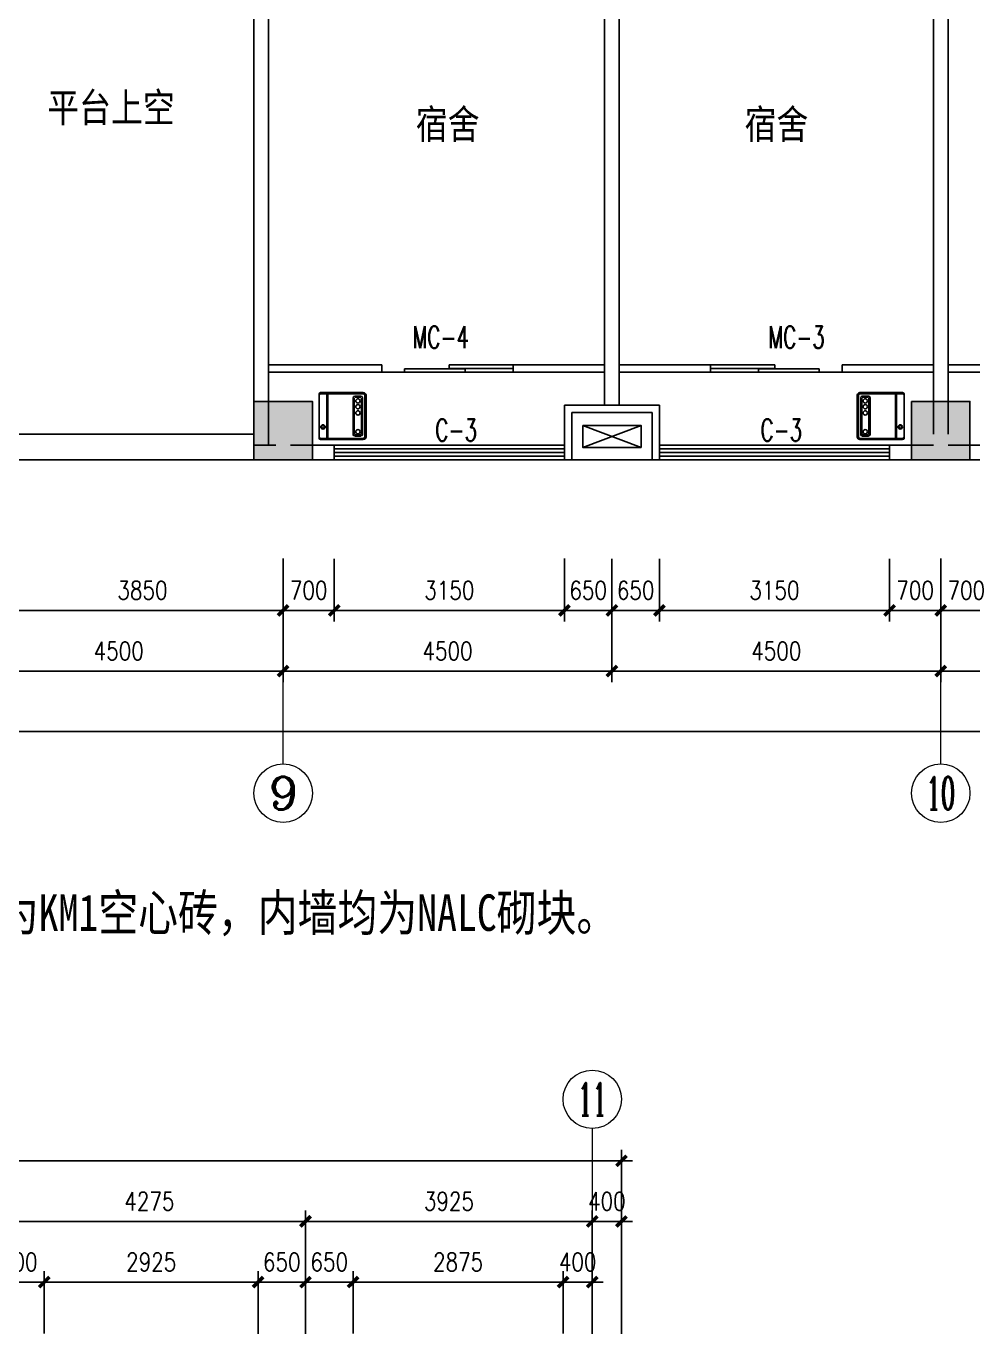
# Model space of a CAD drawing. Extents: x -357449 to -117302, y 127569 to 244935.
# Drawn here: x -281788 to -268831, y 195473 to 213382 of the extents above; entities that cross this region are included whole.
import ezdxf
from ezdxf.enums import TextEntityAlignment as Align

# ---------------------------------------------------------------- set-up
doc = ezdxf.new("R2010")
doc.units = 0
doc.header["$MEASUREMENT"] = 0
doc.layers.get('0').update_dxf_attribs({"linetype": 'CONTINUOUS'})
doc.layers.get('DEFPOINTS').update_dxf_attribs({"linetype": 'CONTINUOUS'})
for name, color, linetype in [('1', 8, 'CONTINUOUS'), ('COLUMN', 4, 'CONTINUOUS'), ('DIM', 7, 'CONTINUOUS'), ('F', 31, 'CONTINUOUS'), ('JAJU', 8, 'CONTINUOUS'), ('WALL', 1, 'CONTINUOUS'), ('WINDOW', 4, 'CONTINUOUS'), ('WINDOWS', 4, 'CONTINUOUS')]:
    doc.layers.add(name, color=color, linetype=linetype)
doc.layers.add('AXIS', color=3, linetype='CONTINUOUS', lineweight=9)
doc.styles.add('CHINA', font='SimSun.ttf', dxfattribs={"width": 0.85, "height": 150})
doc.styles.add('COMPLEX', font='COMPLEX.shx')
doc.styles.add('DIM_FONT', font='SIMPLEX.shx', dxfattribs={"width": 0.8})
doc.styles.add('FS', font='txt.shx', dxfattribs={"width": 0.66, "height": 150, "bigfont": 'fs.shx'})
doc.dimstyles.new('DIMN-200', dxfattribs={"dimtxt": 300, "dimasz": 1, "dimexe": 250, "dimexo": 0, "dimgap": 150, "dimtad": 1, "dimdec": 0, "dimdsep": 46, "dimtxsty": 'DIM_FONT', "dimblk": '_DIMX', "dimcen": 2.5, "dimclrd": 256, "dimclre": 256, "dimclrt": 4, "dimadec": 0, "dimazin": 0, "dimtfac": 1, "dimtdec": 0, "dimtix": 1, "dimtmove": 2, "dimatfit": 3, "dimldrblk": '_DIMX', "dimfxl": 0, "dimtolj": 1, "dimtzin": 0, "dimarcsym": 0})
doc.dimstyles.get("Standard").update_dxf_attribs({"dimtxt": 375, "dimasz": 1, "dimexe": 150, "dimexo": 0, "dimgap": 200, "dimtad": 1, "dimdec": 0, "dimzin": 0, "dimdsep": 46, "dimtxsty": 'DIM_FONT', "dimblk1": '_DIMX', "dimblk2": '_DIMX', "dimsah": 1, "dimcen": 200, "dimclrd": 256, "dimclre": 256, "dimclrt": 4, "dimadec": 0, "dimazin": 0, "dimtfac": 1, "dimtdec": 0, "dimtix": 1, "dimtmove": 2, "dimatfit": 3, "dimldrblk": '_DIMX', "dimfxl": 0, "dimtolj": 1, "dimtzin": 0, "dimarcsym": 0})

# ---------------------------------------------------------------- blocks, each defined once
blk = doc.blocks.new('_DIMX')
blk.add_line((-150, 0), (150, 0))
at = {"const_width": 50}
blk.add_lwpolyline([(-70, -70), (70, 70)], dxfattribs=at)
blk = doc.blocks.new('*D568')
at = {"linetype": 'ByBlock'}
for p, q in [((-313604, 206482), (-313604, 203966)), ((-251004, 206485), (-251004, 203966)), ((-313603, 204116), (-251005, 204116))]:
    blk.add_line(p, q, dxfattribs=at)
at = {"layer": 'DEFPOINTS', "color": 0, "linetype": 'ByBlock'}
for p in [(-313604, 206482), (-251004, 206485), (-251004, 204116)]:
    blk.add_point(p, dxfattribs=at)
at = {"linetype": 'ByBlock', "rotation": 180}
blk.add_blockref('_DIMX', (-313604, 204116), dxfattribs=at)
at = {"linetype": 'ByBlock'}
blk.add_blockref('_DIMX', (-251004, 204116), dxfattribs=at)
at = {"color": 4, "linetype": 'ByBlock', "insert": (-282304, 204391), "char_height": 250, "attachment_point": 5, "style": 'DIM_FONT'}
blk.add_mtext('\\A1;62600', dxfattribs=at)
blk = doc.blocks.new('*D135')
at = {"linetype": 'ByBlock'}
for p, q in [((-264104, 206482), (-264104, 205626)), ((-263454, 206482), (-263454, 205626)), ((-264105, 205776), (-264106, 205776)), ((-263454, 205776), (-264104, 205776)), ((-263453, 205776), (-263452, 205776))]:
    blk.add_line(p, q, dxfattribs=at)
at = {"layer": 'DEFPOINTS', "color": 0, "linetype": 'ByBlock'}
for p in [(-264104, 206482), (-263454, 206482), (-264104, 205776)]:
    blk.add_point(p, dxfattribs=at)
at = {"linetype": 'ByBlock'}
blk.add_blockref('_DIMX', (-264104, 205776), dxfattribs=at)
at = {"linetype": 'ByBlock', "rotation": 180}
blk.add_blockref('_DIMX', (-263454, 205776), dxfattribs=at)
at = {"color": 4, "linetype": 'ByBlock', "insert": (-263779, 206051), "char_height": 250, "attachment_point": 5, "style": 'DIM_FONT'}
blk.add_mtext('\\A1;650', dxfattribs=at)
blk = doc.blocks.new('*D134')
at = {"linetype": 'ByBlock'}
for p, q in [((-263454, 206482), (-263454, 205626)), ((-260304, 206482), (-260304, 205626)), ((-263453, 205776), (-260305, 205776))]:
    blk.add_line(p, q, dxfattribs=at)
at = {"layer": 'DEFPOINTS', "color": 0, "linetype": 'ByBlock'}
for p in [(-263454, 206482), (-260304, 206482), (-260304, 205776)]:
    blk.add_point(p, dxfattribs=at)
at = {"linetype": 'ByBlock', "rotation": 180}
blk.add_blockref('_DIMX', (-263454, 205776), dxfattribs=at)
at = {"linetype": 'ByBlock'}
blk.add_blockref('_DIMX', (-260304, 205776), dxfattribs=at)
at = {"color": 4, "linetype": 'ByBlock', "insert": (-261879, 206051), "char_height": 250, "attachment_point": 5, "style": 'DIM_FONT'}
blk.add_mtext('\\A1;3150', dxfattribs=at)
blk = doc.blocks.new('*D136')
at = {"linetype": 'ByBlock'}
for p, q in [((-264754, 206485), (-264754, 205626)), ((-264104, 206482), (-264104, 205626)), ((-264755, 205776), (-264756, 205776)), ((-264754, 205776), (-264104, 205776)), ((-264103, 205776), (-264102, 205776))]:
    blk.add_line(p, q, dxfattribs=at)
at = {"layer": 'DEFPOINTS', "color": 0, "linetype": 'ByBlock'}
for p in [(-264754, 206485), (-264104, 206482), (-264104, 205776)]:
    blk.add_point(p, dxfattribs=at)
at = {"linetype": 'ByBlock'}
blk.add_blockref('_DIMX', (-264754, 205776), dxfattribs=at)
at = {"linetype": 'ByBlock', "rotation": 180}
blk.add_blockref('_DIMX', (-264104, 205776), dxfattribs=at)
at = {"color": 4, "linetype": 'ByBlock', "insert": (-264429, 206051), "char_height": 250, "attachment_point": 5, "style": 'DIM_FONT'}
blk.add_mtext('\\A1;650', dxfattribs=at)
blk = doc.blocks.new('*D137')
at = {"linetype": 'ByBlock'}
for p, q in [((-268604, 206482), (-268604, 205626)), ((-267904, 206482), (-267904, 205626)), ((-268605, 205776), (-268606, 205776)), ((-267904, 205776), (-268604, 205776)), ((-267903, 205776), (-267902, 205776))]:
    blk.add_line(p, q, dxfattribs=at)
at = {"layer": 'DEFPOINTS', "color": 0, "linetype": 'ByBlock'}
for p in [(-268604, 206482), (-267904, 206482), (-268604, 205776)]:
    blk.add_point(p, dxfattribs=at)
at = {"linetype": 'ByBlock'}
blk.add_blockref('_DIMX', (-268604, 205776), dxfattribs=at)
at = {"linetype": 'ByBlock', "rotation": 180}
blk.add_blockref('_DIMX', (-267904, 205776), dxfattribs=at)
at = {"color": 4, "linetype": 'ByBlock', "insert": (-268254, 206051), "char_height": 250, "attachment_point": 5, "style": 'DIM_FONT'}
blk.add_mtext('\\A1;700', dxfattribs=at)
blk = doc.blocks.new('*D138')
at = {"linetype": 'ByBlock'}
for p, q in [((-267904, 206482), (-267904, 205626)), ((-264754, 206482), (-264754, 205626)), ((-264755, 205776), (-267903, 205776))]:
    blk.add_line(p, q, dxfattribs=at)
at = {"layer": 'DEFPOINTS', "color": 0, "linetype": 'ByBlock'}
for p in [(-267904, 206482), (-264754, 206482), (-267904, 205776)]:
    blk.add_point(p, dxfattribs=at)
at = {"linetype": 'ByBlock', "rotation": 180}
blk.add_blockref('_DIMX', (-267904, 205776), dxfattribs=at)
at = {"linetype": 'ByBlock'}
blk.add_blockref('_DIMX', (-264754, 205776), dxfattribs=at)
at = {"color": 4, "linetype": 'ByBlock', "insert": (-266329, 206051), "char_height": 250, "attachment_point": 5, "style": 'DIM_FONT'}
blk.add_mtext('\\A1;3150', dxfattribs=at)
blk = doc.blocks.new('*D82')
at = {"linetype": 'ByBlock'}
for p, q in [((-272454, 206482), (-272454, 205626)), ((-268604, 206482), (-268604, 205626)), ((-272453, 205776), (-268605, 205776))]:
    blk.add_line(p, q, dxfattribs=at)
at = {"layer": 'DEFPOINTS', "color": 0, "linetype": 'ByBlock'}
for p in [(-272454, 206482), (-268604, 206482), (-268604, 205776)]:
    blk.add_point(p, dxfattribs=at)
at = {"linetype": 'ByBlock', "rotation": 180}
blk.add_blockref('_DIMX', (-272454, 205776), dxfattribs=at)
at = {"linetype": 'ByBlock'}
blk.add_blockref('_DIMX', (-268604, 205776), dxfattribs=at)
at = {"color": 4, "linetype": 'ByBlock', "insert": (-270529, 206051), "char_height": 250, "attachment_point": 5, "style": 'DIM_FONT'}
blk.add_mtext('\\A1;3850', dxfattribs=at)
blk = doc.blocks.new('A$C5E2968BE')
for p, q in [((0, 606), (0, 38)), ((16, 606), (16, 38)), ((622, 643), (38, 643)), ((622, 627), (38, 627)), ((48, 573), (48, 70)), ((64, 573), (64, 70)), ((155, 595), (70, 595)), ((155, 579), (70, 579)), ((161, 573), (161, 70)), ((177, 573), (177, 70)), ((525, 627), (525, 16)), ((536, 627), (536, 16)), ((643, 622), (643, 21)), ((622, 16), (38, 16)), ((622, 0), (38, 0)), ((155, 64), (70, 64)), ((155, 48), (70, 48))]:
    blk.add_line(p, q)
for centre, radius in [((111, 529), 30), ((111, 449), 30), ((111, 364), 30), ((590, 173), 30), ((590, 173), 19.3), ((111, 106), 30)]:
    blk.add_circle(centre, radius)
for centre, radius, start, end in [((38, 606), 37.5, 90, 180), ((38, 606), 21.4, 90, 180), ((70, 573), 21.4, 90, 180), ((155, 573), 21.4, 0, 90), ((622, 622), 21.4, 0, 90), ((622, 606), 21.4, 0, 90), ((38, 38), 37.5, 180, 270), ((38, 38), 21.4, 180, 270), ((70, 70), 21.4, 180, 270), ((155, 70), 21.4, 270, 0), ((622, 38), 21.4, 270, 0), ((622, 21), 21.4, 270, 0)]:
    blk.add_arc(centre, radius, start, end)
blk = doc.blocks.new('*D141')
at = {"linetype": 'ByBlock'}
for p, q in [((-260304, 206482), (-260304, 205626)), ((-259604, 206482), (-259604, 205626)), ((-260305, 205776), (-260306, 205776)), ((-260304, 205776), (-259604, 205776)), ((-259603, 205776), (-259602, 205776))]:
    blk.add_line(p, q, dxfattribs=at)
at = {"layer": 'DEFPOINTS', "color": 0, "linetype": 'ByBlock'}
for p in [(-260304, 206482), (-259604, 206482), (-259604, 205776)]:
    blk.add_point(p, dxfattribs=at)
at = {"linetype": 'ByBlock'}
blk.add_blockref('_DIMX', (-260304, 205776), dxfattribs=at)
at = {"linetype": 'ByBlock', "rotation": 180}
blk.add_blockref('_DIMX', (-259604, 205776), dxfattribs=at)
at = {"color": 4, "linetype": 'ByBlock', "insert": (-259954, 206051), "char_height": 250, "attachment_point": 5, "style": 'DIM_FONT'}
blk.add_mtext('\\A1;700', dxfattribs=at)
blk = doc.blocks.new('*D142')
at = {"linetype": 'ByBlock'}
for p, q in [((-259604, 206482), (-259604, 205626)), ((-258904, 206482), (-258904, 205626)), ((-259605, 205776), (-259606, 205776)), ((-258904, 205776), (-259604, 205776)), ((-258903, 205776), (-258902, 205776))]:
    blk.add_line(p, q, dxfattribs=at)
at = {"layer": 'DEFPOINTS', "color": 0, "linetype": 'ByBlock'}
for p in [(-259604, 206482), (-258904, 206482), (-259604, 205776)]:
    blk.add_point(p, dxfattribs=at)
at = {"linetype": 'ByBlock'}
blk.add_blockref('_DIMX', (-259604, 205776), dxfattribs=at)
at = {"linetype": 'ByBlock', "rotation": 180}
blk.add_blockref('_DIMX', (-258904, 205776), dxfattribs=at)
at = {"color": 4, "linetype": 'ByBlock', "insert": (-259254, 206051), "char_height": 250, "attachment_point": 5, "style": 'DIM_FONT'}
blk.add_mtext('\\A1;700', dxfattribs=at)
blk = doc.blocks.new('*D615')
at = {"linetype": 'ByBlock'}
for p, q in [((-273104, 206482), (-273104, 204795)), ((-268604, 206485), (-268604, 204795)), ((-273103, 204945), (-268605, 204945))]:
    blk.add_line(p, q, dxfattribs=at)
at = {"layer": 'DEFPOINTS', "color": 0, "linetype": 'ByBlock'}
for p in [(-273104, 206482), (-268604, 206485), (-268604, 204945)]:
    blk.add_point(p, dxfattribs=at)
at = {"linetype": 'ByBlock', "rotation": 180}
blk.add_blockref('_DIMX', (-273104, 204945), dxfattribs=at)
at = {"linetype": 'ByBlock'}
blk.add_blockref('_DIMX', (-268604, 204945), dxfattribs=at)
at = {"color": 4, "linetype": 'ByBlock', "insert": (-270854, 205220), "char_height": 250, "attachment_point": 5, "style": 'DIM_FONT'}
blk.add_mtext('\\A1;4500', dxfattribs=at)
blk = doc.blocks.new('*D618')
at = {"linetype": 'ByBlock'}
for p, q in [((-268604, 206482), (-268604, 204795)), ((-264104, 206482), (-264104, 204795)), ((-268603, 204945), (-264105, 204945))]:
    blk.add_line(p, q, dxfattribs=at)
at = {"layer": 'DEFPOINTS', "color": 0, "linetype": 'ByBlock'}
for p in [(-268604, 206482), (-264104, 206482), (-264104, 204945)]:
    blk.add_point(p, dxfattribs=at)
at = {"linetype": 'ByBlock', "rotation": 180}
blk.add_blockref('_DIMX', (-268604, 204945), dxfattribs=at)
at = {"linetype": 'ByBlock'}
blk.add_blockref('_DIMX', (-264104, 204945), dxfattribs=at)
at = {"color": 4, "linetype": 'ByBlock', "insert": (-266354, 205220), "char_height": 250, "attachment_point": 5, "style": 'DIM_FONT'}
blk.add_mtext('\\A1;4500', dxfattribs=at)
blk = doc.blocks.new('*D617')
at = {"linetype": 'ByBlock'}
for p, q in [((-264104, 206482), (-264104, 204795)), ((-259604, 206485), (-259604, 204795)), ((-264103, 204945), (-259605, 204945))]:
    blk.add_line(p, q, dxfattribs=at)
at = {"layer": 'DEFPOINTS', "color": 0, "linetype": 'ByBlock'}
for p in [(-264104, 206482), (-259604, 206485), (-259604, 204945)]:
    blk.add_point(p, dxfattribs=at)
at = {"linetype": 'ByBlock', "rotation": 180}
blk.add_blockref('_DIMX', (-264104, 204945), dxfattribs=at)
at = {"linetype": 'ByBlock'}
blk.add_blockref('_DIMX', (-259604, 204945), dxfattribs=at)
at = {"color": 4, "linetype": 'ByBlock', "insert": (-261854, 205220), "char_height": 250, "attachment_point": 5, "style": 'DIM_FONT'}
blk.add_mtext('\\A1;4500', dxfattribs=at)
blk = doc.blocks.new('*D620')
at = {"linetype": 'ByBlock'}
for p, q in [((-259604, 206482), (-259604, 204795)), ((-255329, 206482), (-255329, 204795)), ((-259603, 204945), (-255330, 204945))]:
    blk.add_line(p, q, dxfattribs=at)
at = {"layer": 'DEFPOINTS', "color": 0, "linetype": 'ByBlock'}
for p in [(-259604, 206482), (-255329, 206482), (-255329, 204945)]:
    blk.add_point(p, dxfattribs=at)
at = {"linetype": 'ByBlock', "rotation": 180}
blk.add_blockref('_DIMX', (-259604, 204945), dxfattribs=at)
at = {"linetype": 'ByBlock'}
blk.add_blockref('_DIMX', (-255329, 204945), dxfattribs=at)
at = {"color": 4, "linetype": 'ByBlock', "insert": (-257466, 205220), "char_height": 250, "attachment_point": 5, "style": 'DIM_FONT'}
blk.add_mtext('\\A1;4275', dxfattribs=at)
blk = doc.blocks.new('*D1011')
at = {"linetype": 'ByBlock'}
for p, q in [((-300104, 234042), (-300104, 236559)), ((-300103, 236409), (-251005, 236409)), ((-251004, 234039), (-251004, 236559))]:
    blk.add_line(p, q, dxfattribs=at)
at = {"layer": 'DEFPOINTS', "color": 0, "linetype": 'ByBlock'}
for p in [(-251004, 236409), (-300104, 234042), (-251004, 234039)]:
    blk.add_point(p, dxfattribs=at)
at = {"linetype": 'ByBlock', "rotation": 180}
blk.add_blockref('_DIMX', (-300104, 236409), dxfattribs=at)
at = {"linetype": 'ByBlock'}
blk.add_blockref('_DIMX', (-251004, 236409), dxfattribs=at)
at = {"color": 4, "linetype": 'ByBlock', "insert": (-275554, 236684), "char_height": 250, "attachment_point": 5, "style": 'DIM_FONT'}
blk.add_mtext('\\A1;49100', dxfattribs=at)
blk = doc.blocks.new('*D1121')
at = {"linetype": 'ByBlock'}
for p, q in [((-259604, 234042), (-259604, 235730)), ((-255329, 234042), (-255329, 235730)), ((-259603, 235580), (-255330, 235580))]:
    blk.add_line(p, q, dxfattribs=at)
at = {"layer": 'DEFPOINTS', "color": 0, "linetype": 'ByBlock'}
for p in [(-255329, 235580), (-259604, 234042), (-255329, 234042)]:
    blk.add_point(p, dxfattribs=at)
at = {"linetype": 'ByBlock', "rotation": 180}
blk.add_blockref('_DIMX', (-259604, 235580), dxfattribs=at)
at = {"linetype": 'ByBlock'}
blk.add_blockref('_DIMX', (-255329, 235580), dxfattribs=at)
at = {"color": 4, "linetype": 'ByBlock', "insert": (-257466, 235855), "char_height": 250, "attachment_point": 5, "style": 'DIM_FONT'}
blk.add_mtext('\\A1;4275', dxfattribs=at)
blk = doc.blocks.new('*D1120')
at = {"linetype": 'ByBlock'}
for p, q in [((-255329, 234039), (-255329, 235730)), ((-251404, 234039), (-251404, 235730)), ((-255328, 235580), (-251405, 235580))]:
    blk.add_line(p, q, dxfattribs=at)
at = {"layer": 'DEFPOINTS', "color": 0, "linetype": 'ByBlock'}
for p in [(-251404, 235580), (-255329, 234039), (-251404, 234039)]:
    blk.add_point(p, dxfattribs=at)
at = {"linetype": 'ByBlock', "rotation": 180}
blk.add_blockref('_DIMX', (-255329, 235580), dxfattribs=at)
at = {"linetype": 'ByBlock'}
blk.add_blockref('_DIMX', (-251404, 235580), dxfattribs=at)
at = {"color": 4, "linetype": 'ByBlock', "insert": (-253366, 235855), "char_height": 250, "attachment_point": 5, "style": 'DIM_FONT'}
blk.add_mtext('\\A1;3925', dxfattribs=at)
blk = doc.blocks.new('*D1058')
at = {"linetype": 'ByBlock'}
for p, q in [((-251404, 234039), (-251404, 235729)), ((-251004, 234039), (-251004, 235729)), ((-251405, 235579), (-251406, 235579)), ((-251004, 235579), (-251404, 235579)), ((-251003, 235579), (-251002, 235579))]:
    blk.add_line(p, q, dxfattribs=at)
at = {"layer": 'DEFPOINTS', "color": 0, "linetype": 'ByBlock'}
for p in [(-251404, 235579), (-251404, 234039), (-251004, 234039)]:
    blk.add_point(p, dxfattribs=at)
at = {"linetype": 'ByBlock'}
blk.add_blockref('_DIMX', (-251404, 235579), dxfattribs=at)
at = {"linetype": 'ByBlock', "rotation": 180}
blk.add_blockref('_DIMX', (-251004, 235579), dxfattribs=at)
at = {"color": 4, "linetype": 'ByBlock', "insert": (-251204, 235854), "char_height": 250, "attachment_point": 5, "style": 'DIM_FONT'}
blk.add_mtext('\\A1;400', dxfattribs=at)
blk = doc.blocks.new('*D1053')
at = {"linetype": 'ByBlock'}
for p, q in [((-258904, 234042), (-258904, 234898)), ((-255979, 234042), (-255979, 234898)), ((-255980, 234748), (-258903, 234748))]:
    blk.add_line(p, q, dxfattribs=at)
at = {"layer": 'DEFPOINTS', "color": 0, "linetype": 'ByBlock'}
for p in [(-258904, 234748), (-258904, 234042), (-255979, 234042)]:
    blk.add_point(p, dxfattribs=at)
at = {"linetype": 'ByBlock', "rotation": 180}
blk.add_blockref('_DIMX', (-258904, 234748), dxfattribs=at)
at = {"linetype": 'ByBlock'}
blk.add_blockref('_DIMX', (-255979, 234748), dxfattribs=at)
at = {"color": 4, "linetype": 'ByBlock', "insert": (-257441, 235023), "char_height": 250, "attachment_point": 5, "style": 'DIM_FONT'}
blk.add_mtext('\\A1;2925', dxfattribs=at)
blk = doc.blocks.new('*D1052')
at = {"linetype": 'ByBlock'}
for p, q in [((-259604, 234042), (-259604, 234898)), ((-258904, 234042), (-258904, 234898)), ((-259605, 234748), (-259606, 234748)), ((-258904, 234748), (-259604, 234748)), ((-258903, 234748), (-258902, 234748))]:
    blk.add_line(p, q, dxfattribs=at)
at = {"layer": 'DEFPOINTS', "color": 0, "linetype": 'ByBlock'}
for p in [(-259604, 234748), (-259604, 234042), (-258904, 234042)]:
    blk.add_point(p, dxfattribs=at)
at = {"linetype": 'ByBlock'}
blk.add_blockref('_DIMX', (-259604, 234748), dxfattribs=at)
at = {"linetype": 'ByBlock', "rotation": 180}
blk.add_blockref('_DIMX', (-258904, 234748), dxfattribs=at)
at = {"color": 4, "linetype": 'ByBlock', "insert": (-259254, 235023), "char_height": 250, "attachment_point": 5, "style": 'DIM_FONT'}
blk.add_mtext('\\A1;700', dxfattribs=at)
blk = doc.blocks.new('*D1043')
at = {"linetype": 'ByBlock'}
for p, q in [((-254679, 234042), (-254679, 234898)), ((-251804, 234042), (-251804, 234898)), ((-254678, 234748), (-251805, 234748))]:
    blk.add_line(p, q, dxfattribs=at)
at = {"layer": 'DEFPOINTS', "color": 0, "linetype": 'ByBlock'}
for p in [(-251804, 234748), (-254679, 234042), (-251804, 234042)]:
    blk.add_point(p, dxfattribs=at)
at = {"linetype": 'ByBlock', "rotation": 180}
blk.add_blockref('_DIMX', (-254679, 234748), dxfattribs=at)
at = {"linetype": 'ByBlock'}
blk.add_blockref('_DIMX', (-251804, 234748), dxfattribs=at)
at = {"color": 4, "linetype": 'ByBlock', "insert": (-253241, 235023), "char_height": 250, "attachment_point": 5, "style": 'DIM_FONT'}
blk.add_mtext('\\A1;2875', dxfattribs=at)
blk = doc.blocks.new('*D1056')
at = {"linetype": 'ByBlock'}
for p, q in [((-255979, 234039), (-255979, 234898)), ((-255329, 234042), (-255329, 234898)), ((-255980, 234748), (-255981, 234748)), ((-255979, 234748), (-255329, 234748)), ((-255328, 234748), (-255327, 234748))]:
    blk.add_line(p, q, dxfattribs=at)
at = {"layer": 'DEFPOINTS', "color": 0, "linetype": 'ByBlock'}
for p in [(-255329, 234748), (-255979, 234039), (-255329, 234042)]:
    blk.add_point(p, dxfattribs=at)
at = {"linetype": 'ByBlock'}
blk.add_blockref('_DIMX', (-255979, 234748), dxfattribs=at)
at = {"linetype": 'ByBlock', "rotation": 180}
blk.add_blockref('_DIMX', (-255329, 234748), dxfattribs=at)
at = {"color": 4, "linetype": 'ByBlock', "insert": (-255654, 235023), "char_height": 250, "attachment_point": 5, "style": 'DIM_FONT'}
blk.add_mtext('\\A1;650', dxfattribs=at)
blk = doc.blocks.new('*D1055')
at = {"linetype": 'ByBlock'}
for p, q in [((-255329, 234042), (-255329, 234898)), ((-254679, 234042), (-254679, 234898)), ((-255330, 234748), (-255331, 234748)), ((-254679, 234748), (-255329, 234748)), ((-254678, 234748), (-254677, 234748))]:
    blk.add_line(p, q, dxfattribs=at)
at = {"layer": 'DEFPOINTS', "color": 0, "linetype": 'ByBlock'}
for p in [(-255329, 234748), (-255329, 234042), (-254679, 234042)]:
    blk.add_point(p, dxfattribs=at)
at = {"linetype": 'ByBlock'}
blk.add_blockref('_DIMX', (-255329, 234748), dxfattribs=at)
at = {"linetype": 'ByBlock', "rotation": 180}
blk.add_blockref('_DIMX', (-254679, 234748), dxfattribs=at)
at = {"color": 4, "linetype": 'ByBlock', "insert": (-255004, 235023), "char_height": 250, "attachment_point": 5, "style": 'DIM_FONT'}
blk.add_mtext('\\A1;650', dxfattribs=at)
blk = doc.blocks.new('*D1086')
at = {"linetype": 'ByBlock'}
for p, q in [((-251804, 234042), (-251804, 234898)), ((-251404, 234039), (-251404, 234898)), ((-251805, 234748), (-251806, 234748)), ((-251804, 234748), (-251404, 234748)), ((-251403, 234748), (-251402, 234748))]:
    blk.add_line(p, q, dxfattribs=at)
at = {"layer": 'DEFPOINTS', "color": 0, "linetype": 'ByBlock'}
for p in [(-251404, 234748), (-251804, 234042), (-251404, 234039)]:
    blk.add_point(p, dxfattribs=at)
at = {"linetype": 'ByBlock'}
blk.add_blockref('_DIMX', (-251804, 234748), dxfattribs=at)
at = {"linetype": 'ByBlock', "rotation": 180}
blk.add_blockref('_DIMX', (-251404, 234748), dxfattribs=at)
at = {"color": 4, "linetype": 'ByBlock', "insert": (-251604, 235023), "char_height": 250, "attachment_point": 5, "style": 'DIM_FONT'}
blk.add_mtext('\\A1;400', dxfattribs=at)

msp = doc.modelspace()

# ---------------------------------------------------------------- hatches: boundary and pattern name
at = {"layer": 'COLUMN'}
for points in [[(-278670.51, 207441.93), (-277870.51, 207441.93), (-277870.51, 208241.93), (-278670.51, 208241.93)], [(-269670.51, 207441.93), (-268870.51, 207441.93), (-268870.51, 208241.93), (-269670.51, 208241.93)]]:
    msp.add_hatch(color=256, dxfattribs=at).paths.add_polyline_path(points)

# ---------------------------------------------------------------- linework, layer by layer
at = {"layer": '1'}
for p, q in [((-274170.51, 207613.2), (-273370.51, 207913.2)), ((-273370.51, 207613.2), (-274170.51, 207913.2))]:
    msp.add_line(p, q, dxfattribs=at)
msp.add_lwpolyline([(-274170.51, 207913.2), (-273370.51, 207913.2), (-273370.51, 207613.2), (-274170.51, 207613.2)], close=True, dxfattribs=at)
at = {"layer": 'AXIS'}
for p, q in [((-278270.51, 203277.82), (-278270.51, 206090.05)), ((-269270.51, 203277.82), (-269270.51, 206090.05)), ((-274039.36, 198285.16), (-274039.36, 195472.92))]:
    msp.add_line(p, q, dxfattribs=at)
for centre in [(-278270.51, 202877.82), (-269270.51, 202877.82), (-274039.36, 198685.16)]:
    msp.add_circle(centre, 400, dxfattribs=at)
at = {"layer": 'COLUMN'}
for points in [[(-278670.51, 208241.93), (-277870.51, 208241.93), (-277870.51, 207441.93), (-278670.51, 207441.93)], [(-269670.51, 208241.93), (-268870.51, 208241.93), (-268870.51, 207441.93), (-269670.51, 207441.93)]]:
    msp.add_lwpolyline(points, close=True, dxfattribs=at)
at = {"layer": 'JAJU', "color": 8}
for p, q in [((-277570.51, 207641.93), (-274420.51, 207641.93)), ((-277570.51, 207591.93), (-274420.51, 207591.93)), ((-269970.51, 207641.93), (-273120.51, 207641.93)), ((-269970.51, 207591.93), (-273120.51, 207591.93))]:
    msp.add_line(p, q, dxfattribs=at)
at = {"layer": 'WALL'}
for p, q in [((-278670.51, 219191.93), (-278670.51, 207791.93)), ((-278470.51, 218941.93), (-278470.51, 207641.93)), ((-269370.51, 218941.93), (-269370.51, 207791.93)), ((-269170.51, 218941.93), (-269170.51, 207791.93)), ((-273870.51, 215091.93), (-273870.51, 208191.93)), ((-273670.51, 215091.93), (-273670.51, 208191.93)), ((-273120.51, 208191.93), (-274420.51, 208191.93)), ((-274420.51, 208191.93), (-274420.51, 207441.93)), ((-273120.51, 208191.93), (-273120.51, 207441.93)), ((-273220.51, 208091.93), (-274320.51, 208091.93)), ((-274320.51, 208091.93), (-274320.51, 207441.93)), ((-273220.51, 208091.93), (-273220.51, 207441.93)), ((-278670.51, 207641.93), (-278370.51, 207641.93)), ((-277570.51, 207641.93), (-278170.51, 207641.93)), ((-277570.51, 207641.93), (-277570.51, 207441.93)), ((-269370.51, 207641.93), (-269970.51, 207641.93)), ((-269970.51, 207641.93), (-269970.51, 207441.93)), ((-268570.51, 207641.93), (-269170.51, 207641.93)), ((-278670.51, 207441.93), (-277570.51, 207441.93)), ((-277570.51, 207441.93), (-278670.51, 207441.93)), ((-277570.51, 207441.93), (-278670.51, 207441.93)), ((-278670.51, 207441.93), (-277870.51, 207441.93)), ((-274320.51, 207441.93), (-274420.51, 207441.93)), ((-273120.51, 207441.93), (-273220.51, 207441.93)), ((-268570.51, 207441.93), (-269970.51, 207441.93))]:
    msp.add_line(p, q, dxfattribs=at)
at = {"layer": 'WINDOW'}
for p, q in [((-276920.51, 208641.93), (-275120.51, 208641.93)), ((-270620.51, 208641.93), (-272420.51, 208641.93))]:
    msp.add_line(p, q, dxfattribs=at)
at = {"layer": 'WINDOWS'}
for p, q in [((-278470.51, 208741.93), (-276920.51, 208741.93)), ((-278470.51, 208641.93), (-276920.51, 208641.93)), ((-276920.51, 208741.93), (-276920.51, 208641.93)), ((-275120.51, 208741.93), (-275120.51, 208641.93)), ((-275120.51, 208741.93), (-273870.51, 208741.93)), ((-275120.51, 208641.93), (-273870.51, 208641.93)), ((-272420.51, 208741.93), (-273670.51, 208741.93)), ((-272420.51, 208641.93), (-273670.51, 208641.93)), ((-272420.51, 208741.93), (-272420.51, 208641.93)), ((-269370.51, 208741.93), (-270620.51, 208741.93)), ((-270620.51, 208741.93), (-270620.51, 208641.93)), ((-269370.51, 208641.93), (-270620.51, 208641.93)), ((-269170.51, 208741.93), (-268214.72, 208741.93)), ((-269170.51, 208641.93), (-268214.72, 208641.93)), ((-278670.51, 207791.93), (-282120.51, 207791.93)), ((-278670.51, 207441.93), (-282120.51, 207441.93)), ((-277570.51, 207541.93), (-274420.51, 207541.93)), ((-277570.51, 207491.93), (-274420.51, 207491.93)), ((-277570.51, 207441.93), (-274420.51, 207441.93)), ((-273220.51, 207441.93), (-274320.51, 207441.93)), ((-269970.51, 207541.93), (-273120.51, 207541.93)), ((-269970.51, 207491.93), (-273120.51, 207491.93)), ((-269970.51, 207441.93), (-273120.51, 207441.93))]:
    msp.add_line(p, q, dxfattribs=at)
for points in [[(-276608.19, 208690.66), (-275778.05, 208690.66), (-275778.05, 208641.93), (-276608.19, 208641.93)], [(-276000.2, 208741.93), (-275120.51, 208741.93), (-275120.51, 208693.19), (-276000.2, 208693.19)], [(-271540.82, 208741.93), (-272420.51, 208741.93), (-272420.51, 208693.19), (-271540.82, 208693.19)], [(-270932.84, 208690.66), (-271762.97, 208690.66), (-271762.97, 208641.93), (-270932.84, 208641.93)]]:
    msp.add_lwpolyline(points, close=True, dxfattribs=at)

# ---------------------------------------------------------------- block references
at = {"layer": '1', "xscale": -1}
msp.add_blockref('A$C5E2968BE', (-277135.33, 207720.41), dxfattribs=at)
at = {"layer": '1'}
msp.add_blockref('A$C5E2968BE', (-270413.61, 207720.41), dxfattribs=at)

# ---------------------------------------------------------------- texts
at = {"layer": 'AXIS', "style": 'COMPLEX'}
for tag, width, p, p2 in [('9', 1.339286, (-278470.51, 202653.82), (-278070.51, 202653.82)), ('10', 0.646552, (-269470.51, 202653.82), (-269070.51, 202653.82)), ('11', 0.78125, (-274239.36, 198461.16), (-273839.36, 198461.16))]:
    msp.add_attdef(tag, text='', height=448, dxfattribs=dict(at, width=width)).set_placement(p, p2, align=Align.FIT)
at = {"layer": 'DIM', "style": 'CHINA', "width": 0.8}
for s, height, p in [('平台上空', 400, (-281500.23, 212068.6)), ('宿舍', 400, (-276455.1, 211838.92)), ('宿舍', 400, (-271955.1, 211838.92)), ('注：外墙均为KM1空心砖，内墙均为NALC砌块。', 500, (-284890.76, 200991.2))]:
    msp.add_text(s, height=height, dxfattribs=at).set_placement(p)
at = {"layer": 'F', "style": 'FS', "width": 0.66}
for s, p in [('MC-4', (-276499.28, 208972.44)), ('MC-3', (-271630.17, 208972.44)), ('C-3', (-276186.62, 207700.46)), ('C-3', (-271736.62, 207700.46))]:
    msp.add_text(s, height=300, dxfattribs=at).set_placement(p)

# ---------------------------------------------------------------- dimensions: what is measured, and where the dimension line sits
at = {"layer": 'AXIS'}
for base, p1, p2, dimstyle, override, picture, middle, set_off in [((-260670.51, 203720.34), (-323270.51, 206086.83), (-260670.51, 206090.05), 'Standard', {"dimtxt": 250, "dimgap": 150, "dimblk": '_DIMX'}, '*D568', (-291970.51, 203995.34), (-9666.64, -395.33)), ((-273770.51, 205380.78), (-274420.51, 206090.05), (-273770.51, 206086.83), 'DIMN-200', {"dimtxt": 250, "dimexe": 150, "dimzin": 0, "dimblk1": '_DIMX', "dimblk2": '_DIMX', "dimsah": 1, "dimcen": 200}, '*D136', (-274095.51, 205655.78), (-9666.64, -395.33)), ((-274039.36, 197013.34), (-277964.36, 195472.92), (-274039.36, 195472.92), 'DIMN-200', {"dimtxt": 250, "dimexe": 150, "dimzin": 0, "dimblk1": '_DIMX', "dimblk2": '_DIMX', "dimsah": 1, "dimcen": 200}, '*D1120', (-276001.86, 197288.34), (-22635.49, -38566.22)), ((-277964.36, 196182.2), (-277314.36, 195476.14), (-277964.36, 195476.14), 'DIMN-200', {"dimtxt": 250, "dimexe": 150, "dimzin": 0, "dimblk1": '_DIMX', "dimblk2": '_DIMX', "dimsah": 1, "dimcen": 200}, '*D1055', (-277639.36, 196457.2), (-22635.49, -38566.22))]:
    dim = msp.add_linear_dim(base=base, p1=p1, p2=p2, dimstyle=dimstyle, override=override, dxfattribs=at)
    dim.commit()
    dim.dimension.update_dxf_attribs({"geometry": picture, "text_midpoint": middle, "insert": set_off})
for base, p1, p2, dimstyle, override, picture, middle, set_off in [((-278270.51, 204549.64), (-282770.51, 206086.83), (-278270.51, 206090.05), 'DIMN-200', {"dimtxt": 250, "dimexe": 150, "dimzin": 0, "dimblk1": '_DIMX', "dimblk2": '_DIMX', "dimsah": 1, "dimcen": 200}, '*D615', (-280520.51, 204824.64), (-9666.64, -395.33)), ((-269270.51, 204549.64), (-273770.51, 206086.83), (-269270.51, 206090.05), 'DIMN-200', {"dimtxt": 250, "dimexe": 150, "dimzin": 0, "dimblk1": '_DIMX', "dimblk2": '_DIMX', "dimsah": 1, "dimcen": 200}, '*D617', (-271520.51, 204824.64), (-9666.64, -395.33)), ((-273770.51, 205380.78), (-273120.51, 206086.83), (-273770.51, 206086.83), 'DIMN-200', {"dimtxt": 250, "dimexe": 150, "dimzin": 0, "dimblk1": '_DIMX', "dimblk2": '_DIMX', "dimsah": 1, "dimcen": 200}, '*D135', (-273445.51, 205655.78), (-9666.64, -395.33)), ((-273639.36, 197842.63), (-322739.36, 195476.14), (-273639.36, 195472.92), 'Standard', {"dimtxt": 250, "dimgap": 150, "dimblk": '_DIMX'}, '*D1011', (-298189.36, 198117.63), (-22635.49, -38566.22)), ((-277964.36, 196182.2), (-278614.36, 195472.92), (-277964.36, 195476.14), 'DIMN-200', {"dimtxt": 250, "dimexe": 150, "dimzin": 0, "dimblk1": '_DIMX', "dimblk2": '_DIMX', "dimsah": 1, "dimcen": 200}, '*D1056', (-278289.36, 196457.2), (-22635.49, -38566.22))]:
    dim = msp.add_linear_dim(base=base, p1=p1, p2=p2, angle=180, dimstyle=dimstyle, override=override, dxfattribs=at)
    dim.commit()
    dim.dimension.update_dxf_attribs({"geometry": picture, "text_midpoint": middle, "insert": set_off})
for p1, p2, distance, picture, middle, set_off in [((-282120.51, 206086.83), (-278270.51, 206086.83), -706.05, '*D82', (-280195.51, 205655.78), (-9666.64, -395.33)), ((-277570.51, 206086.83), (-278270.51, 206086.83), 706.05, '*D137', (-277920.51, 205655.78), (-9666.64, -395.33)), ((-274420.51, 206086.83), (-277570.51, 206086.83), 706.05, '*D138', (-275995.51, 205655.78), (-9666.64, -395.33)), ((-273120.51, 206086.83), (-269970.51, 206086.83), -706.05, '*D134', (-271545.51, 205655.78), (-9666.64, -395.33)), ((-269970.51, 206086.83), (-269270.51, 206086.83), -706.05, '*D141', (-269620.51, 205655.78), (-9666.64, -395.33)), ((-268570.51, 206086.83), (-269270.51, 206086.83), 706.05, '*D142', (-268920.51, 205655.78), (-9666.64, -395.33)), ((-281539.36, 195476.14), (-282239.36, 195476.14), -706.05, '*D1052', (-281889.36, 196457.2), (-22635.49, -38566.22)), ((-278614.36, 195476.14), (-281539.36, 195476.14), -706.05, '*D1053', (-280076.86, 196457.2), (-22635.49, -38566.22)), ((-277314.36, 195476.14), (-274439.36, 195476.14), 706.05, '*D1043', (-275876.86, 196457.2), (-22635.49, -38566.22))]:
    dim = msp.add_aligned_dim(p1=p1, p2=p2, distance=distance, dimstyle='DIMN-200', override={"dimtxt": 250, "dimexe": 150, "dimzin": 0, "dimblk1": '_DIMX', "dimblk2": '_DIMX', "dimsah": 1, "dimcen": 200}, dxfattribs=at)
    dim.commit()
    dim.dimension.update_dxf_attribs({"geometry": picture, "text_midpoint": middle, "insert": set_off})
at = {"layer": 'WINDOW'}
for base, p1, p2, picture, middle, set_off in [((-273770.51, 204549.64), (-278270.51, 206086.83), (-273770.51, 206086.83), '*D618', (-276020.51, 204824.64), (-9666.64, -395.33)), ((-264995.51, 204549.64), (-269270.51, 206086.83), (-264995.51, 206086.83), '*D620', (-267133.01, 204824.64), (-9666.64, -395.33)), ((-277964.36, 197013.34), (-282239.36, 195476.14), (-277964.36, 195476.14), '*D1121', (-280101.86, 197288.34), (-22635.49, -38566.22)), ((-274039.36, 196182.2), (-274439.36, 195476.14), (-274039.36, 195472.92), '*D1086', (-274239.36, 196457.2), (-22635.49, -38566.22))]:
    dim = msp.add_linear_dim(base=base, p1=p1, p2=p2, dimstyle='Standard', override={"dimtxt": 250, "dimgap": 150, "dimblk": '_DIMX'}, dxfattribs=at)
    dim.commit()
    dim.dimension.update_dxf_attribs({"geometry": picture, "text_midpoint": middle, "insert": set_off})
at = {"layer": 'WINDOWS'}
dim = msp.add_linear_dim(base=(-274039.36, 197013.14), p1=(-273639.36, 195472.92), p2=(-274039.36, 195472.92), dimstyle='Standard', override={"dimtxt": 250, "dimgap": 150, "dimblk": '_DIMX'}, dxfattribs=at)
dim.commit()
dim.dimension.update_dxf_attribs({"geometry": '*D1058', "text_midpoint": (-273839.36, 197288.14), "insert": (-22635.49, -38566.22)})

doc.saveas('drawing.dxf')
